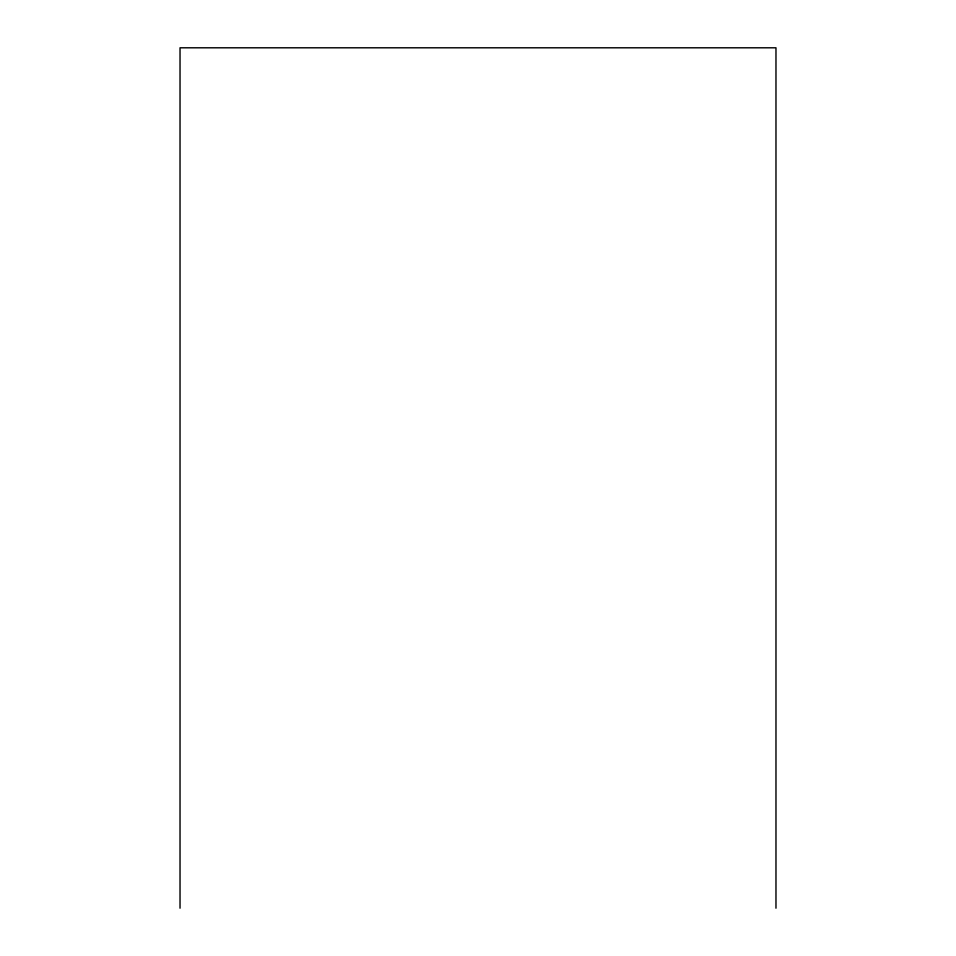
<?xml version="1.0" encoding="UTF-8"?>
<svg xmlns="http://www.w3.org/2000/svg" width="956" height="956" viewBox="0 0 956 956"><rect width="100%" height="100%" fill="white"/><g stroke="black" fill="none" stroke-linecap="round" stroke-linejoin="round"><path stroke-width="1.43" d="M775.973 908.2L775.973 47.8L180.027 47.8L180.027 908.2"/></g></svg>
